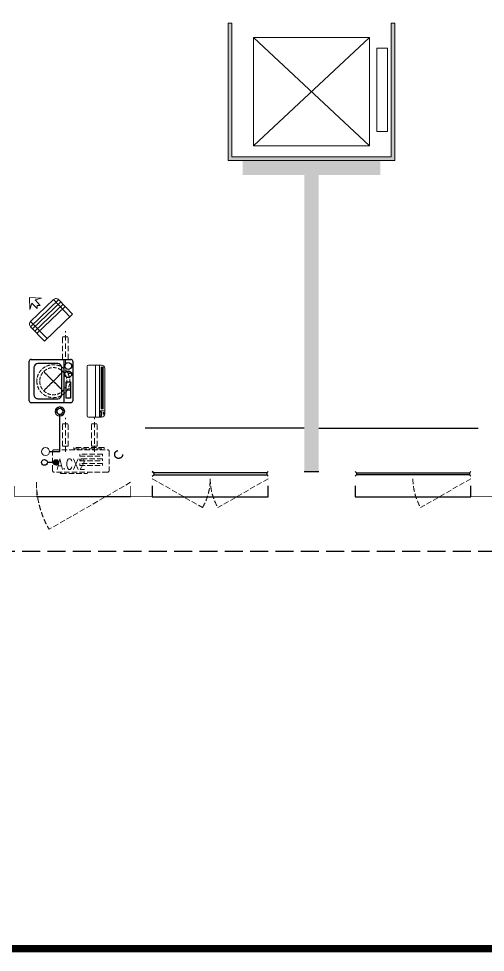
# Model space of a CAD drawing. Extents: x 3443499 to 7125205, y -1700016 to -264854.
# Drawn here: x 3529363 to 3535809, y -1055320 to -1042412 of the extents above; entities that cross this region are included whole.
import ezdxf

# ---------------------------------------------------------------- set-up
doc = ezdxf.new("R2010")
doc.units = 0
doc.header["$LTSCALE"] = 1000
doc.header["$MEASUREMENT"] = 0
for name, pattern in [('$1$DASH', [0.35, 0.25, -0.1]), ('DASH', [0.35, 0.25, -0.1]), ('HIDDEN', [0.375, 0.25, -0.125])]:
    doc.linetypes.add(name, pattern=pattern)
doc.layers.get('0').update_dxf_attribs({"linetype": 'CONTINUOUS'})
for name, color, linetype in [('!校对', 2, 'CONTINUOUS'), ('3-栏杆1', 252, 'CONTINUOUS'), ('3.5方案汇报，与郭总、侯月琴确定户型_t8$0$2020.03.04 -1安徽标准化洋房户型(UA）_t8_t8$0$看线', 154, 'CONTINUOUS'), ('LVTRY', 252, 'CONTINUOUS'), ('VPIPE-凝结', 150, 'CONTINUOUS'), ('VPIPE-雨水', 4, 'DASH'), ('保温', 6, 'CONTINUOUS'), ('卫生间', 6, 'CONTINUOUS'), ('看线', 185, 'CONTINUOUS')]:
    doc.layers.add(name, color=color, linetype=linetype)
for name, color, linetype, lineweight in [('3.5方案汇报，与郭总、侯月琴确定户型_t8$0$STAIR', 2, 'CONTINUOUS', 18), ('EQUIP_地漏', 7, 'CONTINUOUS', 18), ('VPIPE-废水', 31, 'TG_F', 18), ('WINDOW', 146, 'CONTINUOUS', 20), ('图框', 147, 'CONTINUOUS', 20), ('填充', 251, 'CONTINUOUS', 5), ('平面-空调室内机', 176, 'CONTINUOUS', 9), ('平面-空调预留孔', 252, 'CONTINUOUS', 15), ('粉刷', 251, 'CONTINUOUS', 9)]:
    doc.layers.add(name, color=color, linetype=linetype, lineweight=lineweight)
doc.styles.add('_TCH_DIM', font='SIMPLEX', dxfattribs={"bigfont": 'GBCBIG'})
doc.styles.add('TG_LINETYPE', font='SIMPLEX', dxfattribs={"width": 0.8, "height": 3, "bigfont": 'HZTXT'})
doc.linetypes.add('TG_F', pattern='A,2,-0.3,["F",TG_LINETYPE,S=0.1,R=0,X=-0.23,Y=-0.15],0', length=2.3)
pattern_1 = [(90, (-503782.47, -516048.461), (-16.49778, 1e-15), [9.525, -19.05]), (210, (-503782.47, -516048.461), (8.24889, -14.2874966), [9.525, -19.05]), (150, (-503782.47, -516038.936), (-8.24889, -14.2874966), [9.525, -19.05])]

# ---------------------------------------------------------------- blocks, each defined once
blk = doc.blocks.new('RECTANG')
for p, q in [((1, 1), (0, 1)), ((0, 1), (0, 0)), ((1, 0), (1, 1)), ((0, 0), (1, 0))]:
    blk.add_line(p, q)
blk = doc.blocks.new('洗衣机')
at = {"layer": 'LVTRY'}
for p, q in [((3791567, 243472), (3791021, 243472)), ((3791117, 243472), (3791117, 242872)), ((3790994, 243445), (3790994, 242899)), ((3791145, 242982), (3791145, 243358)), ((3791199, 243413), (3791475, 243413)), ((3791529, 243358), (3791529, 242982)), ((3791595, 242899), (3791595, 243445)), ((3791021, 242872), (3791567, 242872)), ((3791475, 242928), (3791199, 242928))]:
    blk.add_line(p, q, dxfattribs=at)
at = {"layer": 'LVTRY', "extrusion": (0, 0, -1)}
for centre, major_axis, start_param, end_param in [((3791021, 243445), (0, 27.6), -1.570796, 0), ((3791567, 243445), (0, 27.6), 0, 1.570796), ((3791055, 243380), (0, 46.9), 3.141593, 9.424778), ((3791199, 243358), (0, 54.7), 4.712389, 6.283185), ((3791475, 243358), (0, 54.7), 0, 1.570796), ((3791055, 243266), (0, 46.9), 3.141593, 9.424778), ((3791199, 242982), (0, 54.7), 3.141593, 4.712389), ((3791475, 242982), (0, 54.7), 1.570796, 3.141593), ((3791021, 242899), (0, 27.6), 3.141593, 4.712389), ((3791567, 242899), (0, 27.6), 1.570796, 3.141593)]:
    blk.add_ellipse(centre, major_axis=major_axis, ratio=0.986385, start_param=start_param, end_param=end_param, dxfattribs=at)
at = {"layer": 'LVTRY', "xscale": 63.25620569481588, "yscale": 224.5369532744355, "zscale": 64.12934308941763, "rotation": 180}
blk.add_blockref('RECTANG', (3791085, 243162), dxfattribs=at)
blk = doc.blocks.new('$TwtSys$00000543')
at = {"color": 252}
for p, q in [((-94, -9), (9, 94)), ((-9, -94), (94, 9)), ((12, 55), (42, 84)), ((40, 40), (66, 66)), ((55, 12), (84, 42)), ((-84, -42), (-55, -12)), ((-66, -66), (-40, -40)), ((-42, -84), (-12, -55))]:
    blk.add_line(p, q, dxfattribs=at)
for radius in [94, 56.4]:
    blk.add_circle((0, 0), radius, dxfattribs=at)
blk = doc.blocks.new('dnfhfn')
at = {"color": 252, "linetype": '$1$DASH', "ltscale": 0.2}
for p, q in [((102, 463, 0), (122, 463, 0)), ((102, 417, 0), (102, 463, 0)), ((122, 463, 0), (122, 429, 0)), ((353, 463, 0), (333, 463, 0)), ((333, 463, 0), (333, 429, 0)), ((353, 417, 0), (353, 463, 0))]:
    blk.add_line(p, q, dxfattribs=at)
at = {"color": 252, "linetype": '$1$DASH', "ltscale": 0.2, "elevation": 0}
for points in [[(95, 360), (95, 360), (360, 95), (360, 95)], [(360, 360), (95, 95), (95, 95), (360, 360)]]:
    blk.add_lwpolyline(points, close=True, dxfattribs=at)
at = {"color": 252, "linetype": '$1$DASH', "ltscale": 0.2}
for radius in [228, 188]:
    blk.add_circle((228, 228, 0), radius, dxfattribs=at)
blk = doc.blocks.new('$TwtSys$00000141')
at = {"color": 1}
for p, q in [((-47, 4), (-5, 46)), ((-47, 4), (-5, 46)), ((-44, -18), (18, 44)), ((-44, -18), (18, 44)), ((-33, -33), (33, 33)), ((-33, -33), (33, 33)), ((-16, -44), (44, 16)), ((-16, -44), (44, 16)), ((6, -46), (46, -6)), ((6, -46), (46, -6))]:
    blk.add_line(p, q, dxfattribs=at)
blk.add_circle((0, 0), 47, dxfattribs=at)
blk.add_circle((0, 0), 47, dxfattribs=at)
blk = doc.blocks.new('fergve')
at = {"layer": '平面-空调预留孔', "color": 8, "linetype": 'DASH', "ltscale": 0.3}
for p, q in [((119063, 54988), (119063, 54978)), ((119073, 54968), (119426, 54968)), ((119436, 54978), (119436, 54988))]:
    blk.add_line(p, q, dxfattribs=at)
blk.add_lwpolyline([(119716, 54988), (118976, 54988, -0.414214), (118956, 55008), (118956, 55278, -0.414214), (118976, 55298), (119716, 55298, -0.414214), (119736, 55278), (119736, 55008, -0.414214)], format="xyb", close=True, dxfattribs=at)
for points in [[(119667, 55327), (119247, 55327), (119247, 55312), (119667, 55312)], [(119645, 55239), (119330, 55239), (119330, 55210), (119645, 55210)], [(119645, 55173), (119330, 55173), (119330, 55144), (119645, 55144)], [(119645, 55108), (119330, 55108), (119330, 55079), (119645, 55079)]]:
    blk.add_lwpolyline(points, close=True, dxfattribs=at)
for centre, start, end in [((119073, 54978), 180, 270), ((119426, 54978), 270, 0)]:
    blk.add_arc(centre, 10, start, end, dxfattribs=at)
at = {"layer": '平面-空调预留孔', "color": 8, "linetype": 'DASH', "ltscale": 0.3, "style": '_TCH_DIM', "width": 0.705882}
blk.add_text('A.CX2', height=146.9, dxfattribs=at).set_placement((119015, 55027))
blk = doc.blocks.new('dasdasf1sa2f31as32f')
at = {"color": 8}
for p, q in [((-270, 524), (-428, 237)), ((-270, 524), (114, 314)), ((-116, 586), (43, 640)), ((-23, 586), (-116, 586)), ((-23, 586), (-73, 493)), ((32, 555), (-18, 463)), ((83, 477), (32, 555)), ((83, 477), (43, 640)), ((-473, 260), (-339, 504)), ((72, 132), (-401, 392)), ((93, 169), (-381, 428)), ((115, 208), (-359, 468)), ((135, 245), (-339, 505)), ((-31, 504), (-73, 493)), ((-18, 463), (-31, 504)), ((0, 0), (-473, 260)), ((114, 314), (-44, 26)), ((134, 244), (0, 0))]:
    blk.add_line(p, q, dxfattribs=at)
for centre, start, end in [((-294, 479), 61.2593, 151.2593), ((89, 269), 331.2593, 61.2593)]:
    blk.add_arc(centre, 51.3, start, end, dxfattribs=at)
blk = doc.blocks.new('dongkong')
at = {"layer": '平面-空调预留孔', "color": 8, "linetype": 'HIDDEN', "ltscale": 0.3}
for p, q in [((-603836, 210821), (-603836, 210511)), ((-603836, 210821), (-603756, 210821)), ((-603796, 210900), (-603796, 210431)), ((-603756, 210821), (-603756, 210511))]:
    blk.add_line(p, q, dxfattribs=at)
blk.add_lwpolyline([(-603756, 210511), (-603836, 210511)], dxfattribs=at)
blk = doc.blocks.new('A$C001338C2')
at = {"color": 8}
for p, q in [((0, 249), (0, 22)), ((845, 304), (55, 304)), ((109, 215), (109, 304)), ((900, 22), (900, 249)), ((22, 0), (878, 0))]:
    blk.add_line(p, q, dxfattribs=at)
at = {"color": 8, "lineweight": 5}
for p, q in [((900, 215), (0, 215)), ((865, 279), (144, 279)), ((144, 279), (144, 266)), ((387, 279), (144, 279)), ((144, 279), (144, 253)), ((144, 266), (865, 266)), ((144, 240), (144, 253)), ((144, 253), (865, 253)), ((865, 240), (144, 240)), ((387, 240), (387, 279)), ((622, 240), (387, 240)), ((865, 279), (622, 279)), ((622, 279), (622, 240)), ((865, 253), (865, 279)), ((865, 266), (865, 240)), ((900, 143), (0, 143))]:
    blk.add_line(p, q, dxfattribs=at)
at = {"color": 8}
for points in [[(89, 226), (22, 226, -0.414214), (17, 232), (17, 243, -0.414214), (22, 249), (89, 249, -0.414214), (95, 243), (95, 232, -0.414214)], [(73, 275), (57, 275, -0.414214), (51, 281), (51, 283, -0.414214), (57, 289), (73, 289, -0.414214), (79, 283), (79, 281, -0.414214)]]:
    blk.add_lwpolyline(points, format="xyb", close=True, dxfattribs=at)
for centre, radius, start, end in [((55, 249), 55, 90, 180), ((845, 249), 55, 360, 90), ((22, 22), 22, 180, 270), ((878, 22), 22, 270, 360)]:
    blk.add_arc(centre, radius, start, end, dxfattribs=at)
blk = doc.blocks.new('A$C263B1184')
at = {"layer": '保温', "linetype": 'Continuous', "ltscale": 10}
h = blk.add_hatch(dxfattribs=at)
h.set_pattern_fill('HEX', color=251, scale=10, angle=90, style=0)
h.set_pattern_definition(pattern_1)
h.paths.add_polyline_path([(1050, 4100), (1050, 4300), (-850, 4300), (-850, 4100)])
h = blk.add_hatch(dxfattribs=at)
h.set_pattern_fill('HEX', color=251, scale=10, angle=90, style=0)
h.set_pattern_definition(pattern_1)
h.paths.add_polyline_path([(0, 0), (200, 0), (200, 4100), (0, 4100)])
at = {"layer": '保温', "color": 251, "linetype": 'ByBlock', "ltscale": 10}
blk.add_line((0, 0), (200, 0), dxfattribs=at)
blk = doc.blocks.new('HFGHFHF')
at = {"layer": '卫生间', "color": 252, "linetype": 'DASH'}
blk.add_lwpolyline([(282617, 689157), (280917, 689157), (280917, 684657), (280917, 684657), (280917, 684357), (272917, 684357), (272917, 683357), (271117, 683357), (271117, 673357), (273767, 673357), (273767, 672157), (297867, 672157), (297867, 673357), (299517, 673357)], dxfattribs=at)
blk = doc.blocks.new('A$C16051DAC')
at = {"layer": '填充'}
h = blk.add_hatch(dxfattribs=at)
h.set_pattern_fill('隔热材料02', color=252, scale=100, style=0)
h.set_pattern_definition([(0, (-1160508.397, -602338.63), (0, 50), []), (0, (-1160508.397, -602321.964), (0, 50), []), (270, (-1160464.656, -602313.333), (50, -9e-15), [5.01775, -44.98225]), (270, (-1160502.115, -602313.333), (50, -9e-15), [5.01775, -44.98225]), (90, (-1160476.603, -602347.26), (-50, 3e-15), [5.01775, -44.98225]), (90, (-1160490.17, -602347.26), (-50, 3e-15), [5.01775, -44.98225]), (180, (-1160458.373, -602355.3), (-6e-15, -50), [50.02425, 0.02425]), (135, (-1160472.33, -602352.79), (3e-15, 49.99987405), [4.268, -66.44275]), (116.56505, (-1160425.348, -602349.77), (0.00011283, 49.99993342), [2.805, -108.9985]), (116.56505, (-1160475.348, -602349.77), (0.00011283, 49.99993342), [2.805, -108.9985]), (153.43495, (-1160417.313, -602355.298), (-0.0001128, 49.9999334), [5.61, -106.1935]), (153.43495, (-1160467.313, -602355.298), (-0.0001128, 49.9999334), [5.61, -106.1935]), (63.43495, (-1160426.603, -602342.244), (-0.00011283, 49.99993342), [26.714, -85.0895]), (63.43495, (-1160476.603, -602342.244), (-0.00011283, 49.99993342), [26.714, -85.0895]), (116.56505, (-1160414.656, -602313.333), (0.00011283, 49.99993342), [2.805, -108.9985]), (116.56505, (-1160464.656, -602313.333), (0.00011283, 49.99993342), [2.805, -108.9985]), (135, (-1160465.91, -602310.824), (3e-15, 49.99987405), [4.268, -66.44275]), (153.43495, (-1160418.93, -602307.806), (-0.0001128, 49.9999334), [5.61, -106.1935]), (153.43495, (-1160468.93, -602307.806), (-0.0001128, 49.9999334), [5.61, -106.1935]), (45, (-1160500.86, -602310.824), (0, 49.99987405), [4.268, -66.44275]), (63.43495, (-1160452.115, -602313.333), (-0.00011283, 49.99993342), [2.805, -108.9985]), (63.43495, (-1160502.115, -602313.333), (-0.00011283, 49.99993342), [2.805, -108.9985]), (26.56505, (-1160447.842, -602307.806), (0.0001128, 49.9999334), [5.61, -106.1935]), (26.56505, (-1160497.842, -602307.806), (0.0001128, 49.9999334), [5.61, -106.1935]), (116.56505, (-1160440.168, -602342.244), (0.00011283, 49.99993342), [26.714, -85.0895]), (116.56505, (-1160490.168, -602342.244), (0.00011283, 49.99993342), [26.714, -85.0895]), (45, (-1160494.44, -602352.79), (0, 49.99987405), [4.268, -66.44275]), (63.43495, (-1160441.422, -602349.77), (-0.00011283, 49.99993342), [2.805, -108.9985]), (63.43495, (-1160491.422, -602349.77), (-0.00011283, 49.99993342), [2.805, -108.9985]), (26.56505, (-1160449.46, -602355.298), (0.0001128, 49.9999334), [5.61, -106.1935]), (26.56505, (-1160499.46, -602355.298), (0.0001128, 49.9999334), [5.61, -106.1935])])
h.paths.add_polyline_path([(14800, 8300), (14850, 8300), (14850, 6400), (12550, 6400), (12550, 8300), (12600, 8300), (12600, 6450), (14800, 6450)])
at = {"color": 252, "const_width": 8}
for points in [[(9600, 1900), (9600, 1750), (9900, 1750), (9900, 1900)], [(11200, 1900), (11200, 1750), (11500, 1750), (11500, 1900)], [(16200, 1900), (16200, 1750), (15900, 1750), (15900, 1900)]]:
    blk.add_lwpolyline(points, dxfattribs=at)
at = {"layer": '3-栏杆1', "color": 252}
for p, q in [((11520, 2082), (11500, 2100)), ((11500, 2100), (11520, 2082)), ((13080, 2082), (11520, 2082)), ((11520, 2082), (11520, 2053)), ((13080, 2082), (13100, 2100)), ((13100, 2100), (13080, 2082)), ((13080, 2082), (13080, 2053)), ((14320, 2082), (14300, 2100)), ((14300, 2100), (14320, 2082)), ((14320, 2082), (15880, 2082)), ((14320, 2082), (14320, 2053)), ((15880, 2082), (15900, 2100)), ((15900, 2100), (15880, 2082)), ((15880, 2082), (15880, 2053)), ((11500, 2033), (11520, 2053)), ((11520, 2053), (13080, 2053)), ((13080, 2053), (13100, 2033)), ((13100, 2033), (13080, 2053)), ((14320, 2053), (14300, 2033)), ((14300, 2033), (14320, 2053)), ((15880, 2053), (14320, 2053)), ((15900, 2033), (15880, 2053))]:
    blk.add_line(p, q, dxfattribs=at)
at = {"layer": '3.5方案汇报，与郭总、侯月琴确定户型_t8$0$2020.03.04 -1安徽标准化洋房户型(UA）_t8_t8$0$看线', "color": 252, "ltscale": 10}
for p, q in [((13600, 2700), (11400, 2700)), ((13800, 2700), (16000, 2700))]:
    blk.add_line(p, q, dxfattribs=at)
at = {"layer": '3.5方案汇报，与郭总、侯月琴确定户型_t8$0$STAIR', "color": 252}
for p, q in [((14500, 8100), (12900, 6600)), ((12900, 8100), (14500, 6600))]:
    blk.add_line(p, q, dxfattribs=at)
for points in [[(12900, 6600), (12900, 8100), (14500, 8100), (14500, 6600)], [(14600, 6800), (14600, 7950), (14750, 7950), (14750, 6800)]]:
    blk.add_lwpolyline(points, close=True, dxfattribs=at)
at = {"layer": 'VPIPE-凝结', "color": 252, "ltscale": 0.1}
for points in [[(10080, 2375), (10224, 2375), (10224, 2864)], [(10132, 2225), (10050, 2225)]]:
    blk.add_lwpolyline(points, dxfattribs=at)
at = {"layer": 'VPIPE-凝结', "color": 252}
blk.add_circle((10010, 2225), 40, dxfattribs=at)
at = {"layer": 'VPIPE-废水', "color": 252}
blk.add_circle((10025, 2375), 55, dxfattribs=at)
at = {"layer": 'VPIPE-雨水', "color": 252}
blk.add_circle((11035, 2335), 55, dxfattribs=at)
at = {"layer": 'WINDOW', "color": 252, "linetype": 'DASH', "ltscale": 0.3}
for points in [[(11200, 1950), (10074, 1300, -0.131652), (9900, 1950)], [(11500, 2000), (12193, 1600, 0.131652), (12300, 2000)], [(13100, 2000), (12407, 1600, -0.131652), (12300, 2000)], [(15900, 2000), (15207, 1600, -0.131652), (15100, 2000)]]:
    blk.add_lwpolyline(points, format="xyb", dxfattribs=at)
at = {"layer": '填充', "color": 252}
blk.add_lwpolyline([(14800, 8300), (14850, 8300), (14850, 6400), (12550, 6400), (12550, 8300), (12600, 8300), (12600, 6450), (14800, 6450)], close=True, dxfattribs=at)
at = {"layer": '看线', "color": 252, "ltscale": 0.5}
for points in [[(11500, 1900), (11500, 1750), (13100, 1750), (13100, 1900)], [(14300, 1900), (14300, 1750), (15900, 1750), (15900, 1900)], [(11200, 1750), (9900, 1750)]]:
    blk.add_lwpolyline(points, dxfattribs=at)
at = {"color": 252}
for name, p in [('HFGHFHF', (-272117, -671157)), ('A$C263B1184', (13600, 2100))]:
    blk.add_blockref(name, p, dxfattribs=at)
at = {"layer": 'EQUIP_地漏', "color": 252, "xscale": -0.7000000000000001, "yscale": 0.7000000000000001, "zscale": 0.7}
blk.add_blockref('$TwtSys$00000543', (10224, 2930), dxfattribs=at)
at = {"layer": 'EQUIP_地漏', "color": 252, "xscale": -0.8, "yscale": -0.8, "zscale": 0.8, "rotation": 180}
blk.add_blockref('$TwtSys$00000141', (10170, 2225), dxfattribs=at)
at = {"layer": '平面-空调室内机', "color": 252, "ltscale": 0.3, "rotation": 180}
for p in [(-593496, 214471), (-593496, 213271), (-593096, 213271)]:
    blk.add_blockref('dongkong', p, dxfattribs=at)
at = {"layer": '平面-空调预留孔', "color": 252, "xscale": -1}
for name, p, rotation in [('dasdasf1sa2f31as32f', (10010, 3900), 15.00000000331026), ('dnfhfn', (9905, 3120, 0), 270)]:
    blk.add_blockref(name, p, dxfattribs=dict(at, rotation=rotation))
at = {"layer": '平面-空调预留孔', "color": 252, "xscale": -0.800000000046565, "yscale": 0.800000000046565, "zscale": 0.800000000046565, "rotation": 269.9999997665698}
blk.add_blockref('A$C001338C2', (10600, 2850), dxfattribs=at)
at = {"layer": '平面-空调预留孔', "color": 252}
blk.add_blockref('fergve', (-108833, -52898), dxfattribs=at)
at = {"layer": '粉刷', "color": 252, "xscale": -1}
blk.add_blockref('洗衣机', (3801394, -239822), dxfattribs=at)

msp = doc.modelspace()

# ---------------------------------------------------------------- linework, layer by layer
at = {"layer": '图框', "const_width": 100}
msp.add_lwpolyline([(3590906.7, -1055270.3), (3590906.7, -997870.3), (3510306.7, -997870.3), (3510306.7, -1055270.3)], close=True, dxfattribs=at)

# ---------------------------------------------------------------- block references
at = {"layer": '!校对', "color": 6}
msp.add_blockref('A$C16051DAC', (3519708.9, -1050772.1), dxfattribs=at)

doc.saveas('drawing.dxf')
